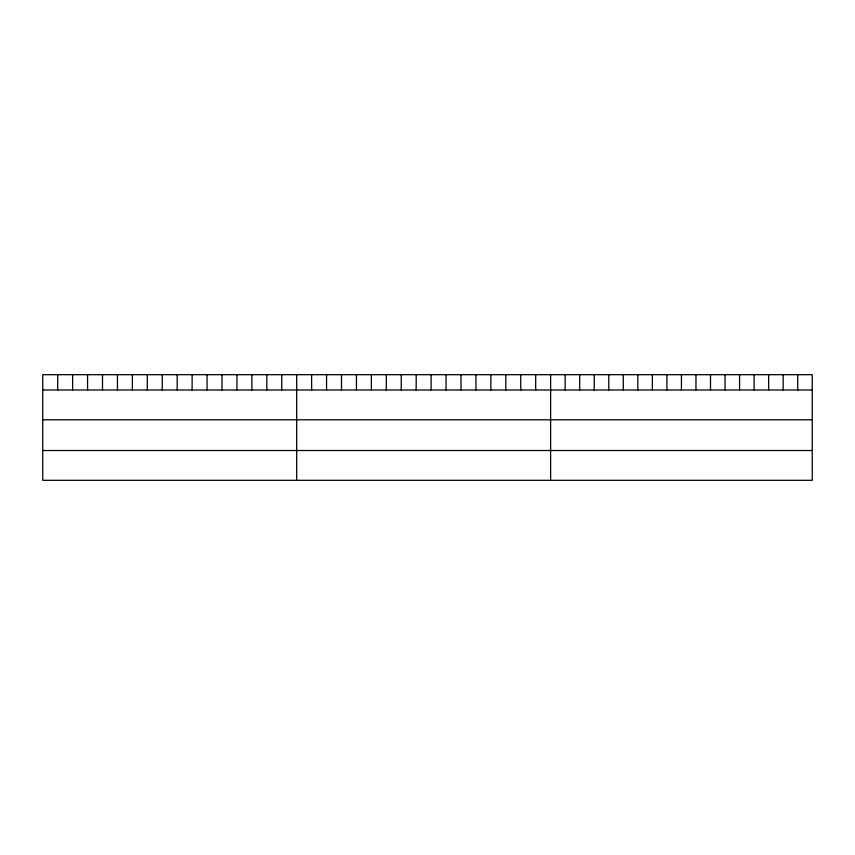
<?xml version="1.0" encoding="UTF-8"?>
<svg xmlns="http://www.w3.org/2000/svg" width="855" height="855" viewBox="0 0 855 855"><rect width="100%" height="100%" fill="white"/><g stroke="black" fill="none" stroke-linecap="round" stroke-linejoin="round"><path stroke-width="1.28" d="M812.25 389.998L812.25 480.307L42.75 480.307L42.75 374.693L812.25 374.693L812.25 389.998L42.75 389.998M42.75 419.794L812.25 419.794M42.75 450.51L812.25 450.51M797.715 374.693L797.715 389.998M783.18 374.693L783.18 389.998M768.645 374.693L768.645 389.998M754.11 374.693L754.11 389.998M739.575 374.693L739.575 389.998M725.04 374.693L725.04 389.998M710.505 374.693L710.505 389.998M695.97 374.693L695.97 389.998M681.435 374.693L681.435 389.998M666.9 374.693L666.9 389.998M652.365 374.693L652.365 389.998M637.83 374.693L637.83 389.998M623.295 374.693L623.295 389.998M608.76 374.693L608.76 389.998M594.225 374.693L594.225 389.998M579.69 374.693L579.69 389.998M565.155 374.693L565.155 389.998M550.62 374.693L550.62 480.307M535.679 374.693L535.679 389.998M520.748 374.693L520.748 389.998M505.807 374.693L505.807 389.998M490.866 374.693L490.866 389.998M475.936 374.693L475.936 389.998M460.995 374.693L460.995 389.998M446.054 374.693L446.054 389.998M431.123 374.693L431.123 389.998M416.182 374.693L416.182 389.998M401.252 374.693L401.252 389.998M386.31 374.693L386.31 389.998M371.369 374.693L371.369 389.998M356.439 374.693L356.439 389.998M341.498 374.693L341.498 389.998M326.557 374.693L326.557 389.998M311.626 374.693L311.626 389.998M296.685 374.693L296.685 480.307M281.744 374.693L281.744 389.998M266.813 374.693L266.813 389.998M251.872 374.693L251.872 389.998M236.931 374.693L236.931 389.998M222.001 374.693L222.001 389.998M207.06 374.693L207.06 389.998M192.119 374.693L192.119 389.998M177.188 374.693L177.188 389.998M162.247 374.693L162.247 389.998M147.317 374.693L147.317 389.998M132.375 374.693L132.375 389.998M117.434 374.693L117.434 389.998M102.504 374.693L102.504 389.998M87.563 374.693L87.563 389.998M72.622 374.693L72.622 389.998M57.691 374.693L57.691 389.998"/></g></svg>
